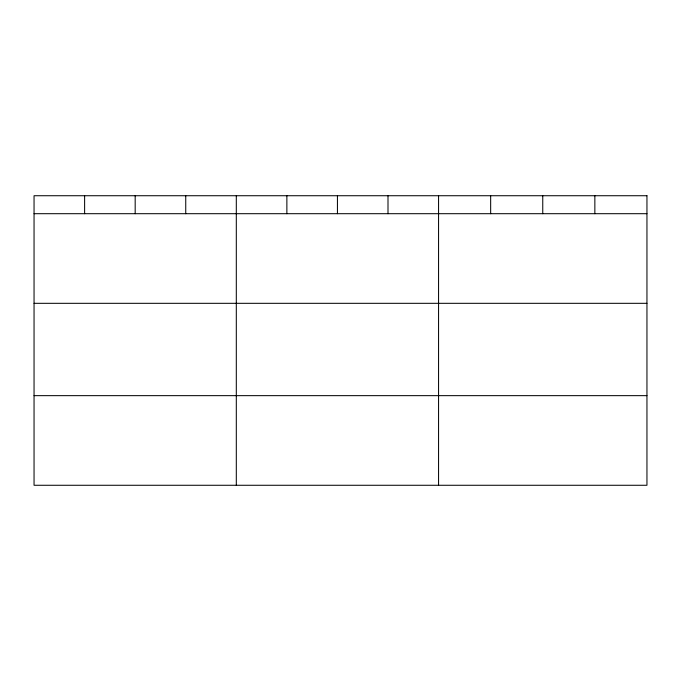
<?xml version="1.0" encoding="UTF-8"?>
<svg xmlns="http://www.w3.org/2000/svg" width="681" height="681" viewBox="0 0 681 681"><rect width="100%" height="100%" fill="white"/><g stroke="black" fill="none" stroke-linecap="round" stroke-linejoin="round"><path stroke-width="1.02" d="M34.05 213.698L646.95 213.698M34.05 303.317L646.95 303.317M34.05 395.652L646.95 395.652M594.853 195.728L594.853 213.698M542.757 195.728L542.757 213.698M490.66 195.728L490.66 213.698M438.564 195.728L438.564 485.272M388 195.728L388 213.698M337.435 195.728L337.435 213.698M286.871 195.728L286.871 213.698M236.307 195.728L236.307 485.272M185.743 195.728L185.743 213.698M135.179 195.728L135.179 213.698M84.614 195.728L84.614 213.698M646.95 195.728L34.05 195.728L34.05 485.272L646.95 485.272L646.95 195.728"/></g></svg>
